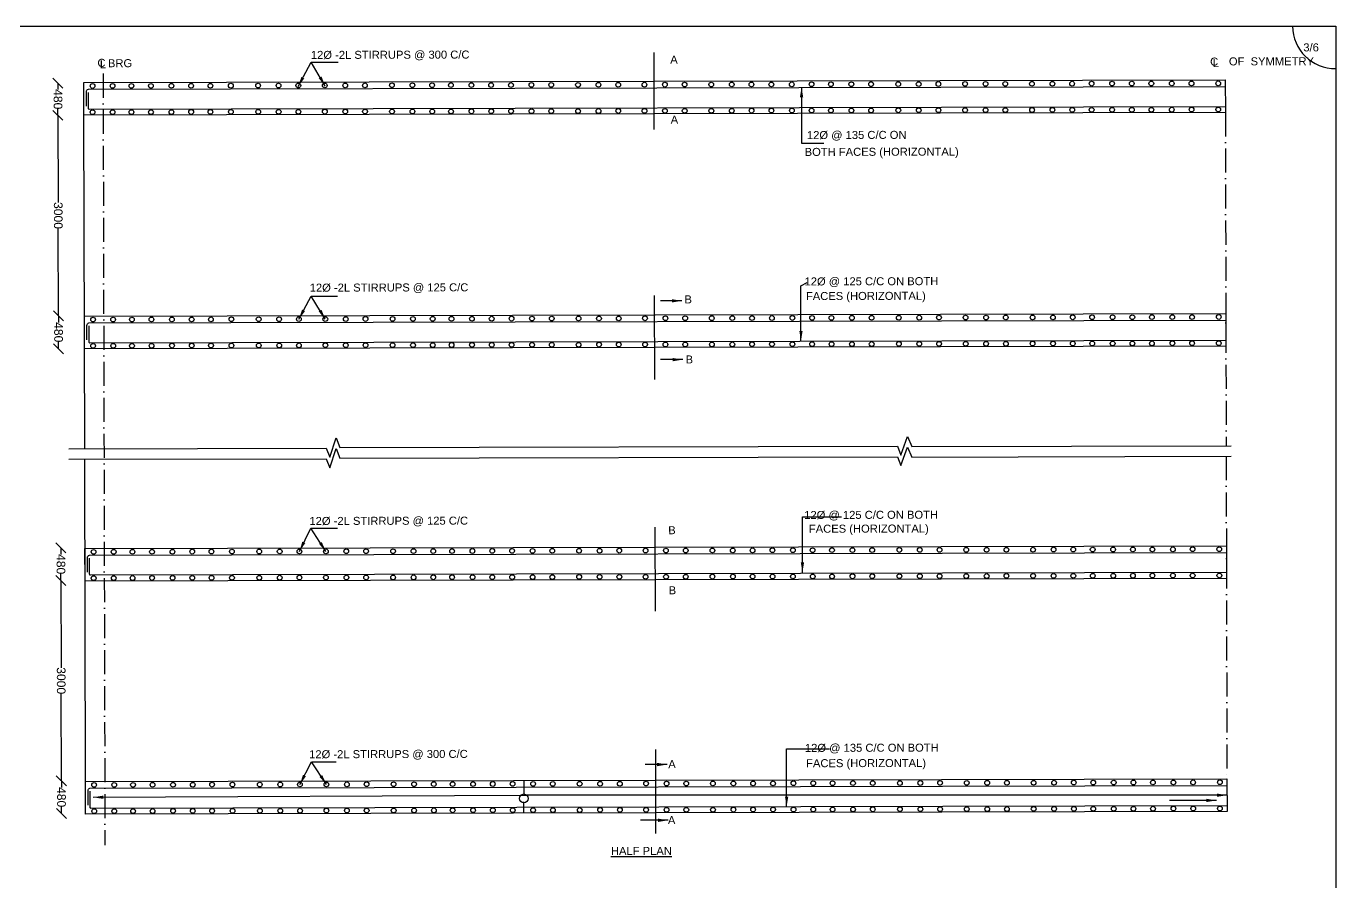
# Model space of a CAD drawing. Header units: millimetres. Extents: x 5124 to 2808003, y 2311 to 44765240.
# Drawn here: x 2788370 to 2808003, y 44752412 to 44765240 of the extents above; entities that cross this region are included whole.
import ezdxf

# ---------------------------------------------------------------- set-up
doc = ezdxf.new("R2010")
doc.units = ezdxf.units.MM
doc.header["$MEASUREMENT"] = 0
doc.linetypes.add('ACAD_ISO10W100', pattern=[18, 12, -3, 0, -3])
for name, color, linetype in [('DIMENSION', 7, 'Continuous'), ('DRAWING', 2, 'Continuous'), ('TEXT', 7, 'Continuous')]:
    doc.layers.add(name, color=color, linetype=linetype)
doc.styles.get("Standard").update_dxf_attribs({"font": 'arial.ttf', "height": 130})
doc.dimstyles.get("Standard").update_dxf_attribs({"dimtxt": 130, "dimasz": 150, "dimexe": 0.18, "dimexo": 0.0625, "dimgap": 0.09, "dimtad": 0, "dimdec": 0, "dimzin": 0, "dimdsep": 46, "dimtxsty": 'Standard', "dimblk": 'OBLIQUE', "dimcen": 0.09, "dimse1": 1, "dimse2": 1, "dimadec": 0, "dimazin": 0, "dimtfac": 1, "dimtdec": 0, "dimtofl": 0, "dimtmove": 0, "dimatfit": 3, "dimfxl": 1, "dimtolj": 1, "dimtzin": 0, "dimarcsym": 0})

# ---------------------------------------------------------------- blocks, each defined once
blk = doc.blocks.new('_Oblique')
at = {"color": 0, "linetype": 'ByBlock', "lineweight": -2}
blk.add_line((-0.5, -0.5), (0.5, 0.5), dxfattribs=at)
blk = doc.blocks.new('*D4')
at = {"layer": 'Defpoints', "color": 0, "transparency": 16777216}
for p in [(2788845, 44764384), (2788868, 44764384), (2788877, 44763903)]:
    blk.add_point(p, dxfattribs=at)
at = {"layer": 'DIMENSION', "color": 0, "lineweight": -2, "transparency": 16777216}
for p, q in [((2788845, 44764384), (2788845, 44764290)), ((2788846, 44763903), (2788846, 44763997))]:
    blk.add_line(p, q, dxfattribs=at)
at = {"layer": 'DIMENSION', "color": 0, "lineweight": -2, "transparency": 16777216, "xscale": 150, "yscale": 150, "zscale": 150}
for p, rotation in [((2788845, 44764384), 90.13477306431471), ((2788846, 44763903), 270.1347730643147)]:
    blk.add_blockref('_Oblique', p, dxfattribs=dict(at, rotation=rotation))
at = {"layer": 'DIMENSION', "color": 0, "transparency": 16777216, "insert": (2788846, 44764144), "char_height": 130, "attachment_point": 5, "rotation": 270.1348}
blk.add_mtext('\\A1;480', dxfattribs=at)
blk = doc.blocks.new('*D5')
at = {"layer": 'Defpoints', "color": 0, "transparency": 16777216}
for p in [(2788846, 44763903), (2788853, 44760899), (2788866, 44760899)]:
    blk.add_point(p, dxfattribs=at)
at = {"layer": 'DIMENSION', "color": 0, "lineweight": -2, "transparency": 16777216}
for p, q in [((2788846, 44763903), (2788849, 44762595)), ((2788853, 44760899), (2788850, 44762207))]:
    blk.add_line(p, q, dxfattribs=at)
at = {"layer": 'DIMENSION', "color": 0, "lineweight": -2, "transparency": 16777216, "xscale": 150, "yscale": 150, "zscale": 150}
for p, rotation in [((2788846, 44763903), 90.13477306431471), ((2788853, 44760899), 270.1347730643147)]:
    blk.add_blockref('_Oblique', p, dxfattribs=dict(at, rotation=rotation))
at = {"layer": 'DIMENSION', "color": 0, "transparency": 16777216, "insert": (2788850, 44762401), "char_height": 130, "attachment_point": 5, "rotation": 270.1348}
blk.add_mtext('\\A1;3000', dxfattribs=at)
blk = doc.blocks.new('*D6')
at = {"layer": 'Defpoints', "color": 0, "transparency": 16777216}
for p in [(2788853, 44760899), (2788816, 44760404), (2788854, 44760404)]:
    blk.add_point(p, dxfattribs=at)
at = {"layer": 'DIMENSION', "color": 0, "lineweight": -2, "transparency": 16777216}
for p, q in [((2788853, 44760899), (2788853, 44760797)), ((2788854, 44760404), (2788854, 44760505))]:
    blk.add_line(p, q, dxfattribs=at)
at = {"layer": 'DIMENSION', "color": 0, "lineweight": -2, "transparency": 16777216, "xscale": 150, "yscale": 150, "zscale": 150}
for p, rotation in [((2788853, 44760899), 90.13477306431471), ((2788854, 44760404), 270.1347730643147)]:
    blk.add_blockref('_Oblique', p, dxfattribs=dict(at, rotation=rotation))
at = {"layer": 'DIMENSION', "color": 0, "transparency": 16777216, "insert": (2788854, 44760651), "char_height": 130, "attachment_point": 5, "rotation": 270.1348}
blk.add_mtext('\\A1;480', dxfattribs=at)
blk = doc.blocks.new('*D7')
at = {"layer": 'Defpoints', "color": 0, "transparency": 16777216}
for p in [(2788874, 44757419), (2788882, 44756928), (2788890, 44756928)]:
    blk.add_point(p, dxfattribs=at)
at = {"layer": 'DIMENSION', "color": 0, "lineweight": -2, "transparency": 16777216}
for p, q in [((2788889, 44757419), (2788889, 44757320)), ((2788890, 44756928), (2788890, 44757027))]:
    blk.add_line(p, q, dxfattribs=at)
at = {"layer": 'DIMENSION', "color": 0, "lineweight": -2, "transparency": 16777216, "xscale": 150, "yscale": 150, "zscale": 150}
for p, rotation in [((2788889, 44757419), 90.13477306431471), ((2788890, 44756928), 270.1347730643147)]:
    blk.add_blockref('_Oblique', p, dxfattribs=dict(at, rotation=rotation))
at = {"layer": 'DIMENSION', "color": 0, "transparency": 16777216, "insert": (2788890, 44757174), "char_height": 130, "attachment_point": 5, "rotation": 270.1348}
blk.add_mtext('\\A1;480', dxfattribs=at)
blk = doc.blocks.new('*D8')
at = {"layer": 'Defpoints', "color": 0, "transparency": 16777216}
for p in [(2788890, 44756928), (2788878, 44753927), (2788897, 44753927)]:
    blk.add_point(p, dxfattribs=at)
at = {"layer": 'DIMENSION', "color": 0, "lineweight": -2, "transparency": 16777216}
for p, q in [((2788890, 44756928), (2788893, 44755621)), ((2788897, 44753927), (2788894, 44755234))]:
    blk.add_line(p, q, dxfattribs=at)
at = {"layer": 'DIMENSION', "color": 0, "lineweight": -2, "transparency": 16777216, "xscale": 150, "yscale": 150, "zscale": 150}
for p, rotation in [((2788890, 44756928), 90.13477306431471), ((2788897, 44753927), 270.1347730643147)]:
    blk.add_blockref('_Oblique', p, dxfattribs=dict(at, rotation=rotation))
at = {"layer": 'DIMENSION', "color": 0, "transparency": 16777216, "insert": (2788894, 44755427), "char_height": 130, "attachment_point": 5, "rotation": 270.1348}
blk.add_mtext('\\A1;3000', dxfattribs=at)
blk = doc.blocks.new('*D9')
at = {"layer": 'Defpoints', "color": 0, "transparency": 16777216}
for p in [(2788834, 44753927), (2788835, 44753435), (2788898, 44753435)]:
    blk.add_point(p, dxfattribs=at)
at = {"layer": 'DIMENSION', "color": 0, "lineweight": -2, "transparency": 16777216}
for p, q in [((2788897, 44753927), (2788897, 44753827)), ((2788898, 44753435), (2788898, 44753535))]:
    blk.add_line(p, q, dxfattribs=at)
at = {"layer": 'DIMENSION', "color": 0, "lineweight": -2, "transparency": 16777216, "xscale": 150, "yscale": 150, "zscale": 150}
for p, rotation in [((2788897, 44753927), 90.13477306431471), ((2788898, 44753435), 270.1347730643147)]:
    blk.add_blockref('_Oblique', p, dxfattribs=dict(at, rotation=rotation))
at = {"layer": 'DIMENSION', "color": 0, "transparency": 16777216, "insert": (2788898, 44753681), "char_height": 130, "attachment_point": 5, "rotation": 270.1348}
blk.add_mtext('\\A1;480', dxfattribs=at)

msp = doc.modelspace()

# ---------------------------------------------------------------- linework, layer by layer
at = {"layer": 'DIMENSION', "color": 0}
msp.add_lwpolyline([(2808002.9, 44734578), (2767911.5, 44734578), (2767911.5, 44765239.5), (2808002.9, 44765239.5)], close=True, dxfattribs=at)
for points in [[(2795828, 44753930.3), (2795829.1, 44753710)], [(2795829.7, 44753440.5), (2795829.7, 44753612)]]:
    msp.add_lwpolyline(points, dxfattribs=at)
msp.add_circle((2795830.5, 44753662), 66.3, dxfattribs=at)
msp.add_arc((2807996.8, 44765247.3), 643.8, 180.69352, 270.54859, dxfattribs=at)
at = {"layer": 'DRAWING', "color": 0}
for points in [[(2797777.3, 44764844.1), (2797780, 44763692.8)], [(2789247.3, 44758903.9), (2789235.6, 44763903.9)], [(2797785.8, 44761202), (2797788.8, 44759942)], [(2789010.7, 44758903.4), (2792868.1, 44758912.4), (2792919.8, 44758777.4), (2793017.4, 44759067.7), (2793071.6, 44758921.7), (2801433.4, 44758941.3), (2801483.2, 44758809.9), (2801583.1, 44759086.8), (2801647.3, 44758937.1), (2806434.7, 44758948.4)], [(2789011.1, 44758746.1), (2792868.4, 44758755.1), (2792920.2, 44758620.1), (2793017.8, 44758910.4), (2793071.9, 44758764.4), (2801433.8, 44758784), (2801483.6, 44758652.6), (2801583.5, 44758929.5), (2801647.7, 44758779.8), (2806435.1, 44758791.1)], [(2789259.1, 44753914.9), (2789247.7, 44758746.6)], [(2797794, 44757728), (2797797, 44756468)], [(2797801.8, 44754396.4), (2797804.8, 44753136.4)]]:
    msp.add_lwpolyline(points, dxfattribs=at)
for points in [[(2789234.4, 44764393.7), (2806346, 44764434), (2806347.2, 44763944.2), (2789235.6, 44763903.9)], [(2789242.7, 44760891), (2806354.3, 44760931.2), (2806355.4, 44760441.5), (2789243.8, 44760401.2)], [(2789250.9, 44757408.8), (2806362.4, 44757449.1), (2806363.6, 44756959.3), (2789252, 44756919)], [(2789259.1, 44753914.9), (2806370.7, 44753955.1), (2806371.8, 44753465.3), (2789260.2, 44753425.1)]]:
    msp.add_lwpolyline(points, close=True, dxfattribs=at)
for points in [[(2789272.8, 44764040.3), (2789272.3, 44764255.6, -0.3296157), (2789301.9, 44764295.8), (2806346.3, 44764335.9)], [(2789299.3, 44764247.8), (2789299.9, 44764011.6, 0.43584), (2789316, 44763996.6), (2806347, 44764036.7)], [(2789281.1, 44760537.6), (2789280.6, 44760752.9, -0.3296157), (2789310.1, 44760793.1), (2806354.5, 44760833.2)], [(2789307.6, 44760745.1), (2789308.1, 44760508.9, 0.43584), (2789324.3, 44760493.9), (2806355.2, 44760534)], [(2789289.2, 44757055.4), (2789288.7, 44757270.7, -0.3296157), (2789318.3, 44757310.9), (2806362.7, 44757351)], [(2789315.7, 44757262.9), (2789316.3, 44757026.7, 0.43584), (2789332.5, 44757011.7), (2806363.4, 44757051.8)], [(2789297.5, 44753561.5), (2789297, 44753776.8, -0.3296157), (2789326.5, 44753816.9), (2806370.9, 44753857)], [(2789324, 44753769), (2789324.5, 44753532.7, 0.43584), (2789340.7, 44753517.8), (2806371.6, 44753557.8)]]:
    msp.add_lwpolyline(points, format="xyb", dxfattribs=at)
at = {"layer": 'DRAWING', "color": 0, "linetype": 'ACAD_ISO10W100', "ltscale": 30}
for points in [[(2789522.9, 44764527.9), (2789550.1, 44752963.4)], [(2806347.2, 44763944.2), (2806358.9, 44758948.2)], [(2806359.3, 44758790.9), (2806370.7, 44753955.1)]]:
    msp.add_lwpolyline(points, dxfattribs=at)
at = {"layer": 'DRAWING', "color": 0}
for centre in [(2789364.2, 44764343), (2789664.9, 44764343.7), (2789946.7, 44764344.3), (2790239.9, 44764345), (2790546.3, 44764345.7), (2790842.3, 44764346.4), (2791131.4, 44764347.1), (2791437.8, 44764347.8), (2791847.2, 44764348.8), (2792153.6, 44764349.5), (2792449.6, 44764350.2), (2792846, 44764351.1), (2793152.4, 44764351.9), (2793448.4, 44764352.6), (2793853.4, 44764353.5), (2794159.8, 44764354.2), (2794455.7, 44764354.9), (2794737.7, 44764355.6), (2795044.1, 44764356.3), (2795340.1, 44764357), (2795637.9, 44764357.7), (2795944.3, 44764358.4), (2796240.3, 44764359.1), (2796642.5, 44764360.1), (2796948.9, 44764360.8), (2797244.9, 44764361.5), (2797638.2, 44764362.4), (2797944.6, 44764363.1), (2798240.6, 44764363.8), (2798640.3, 44764364.8), (2798946.7, 44764365.5), (2799242.7, 44764366.2), (2799541.1, 44764366.9), (2799847.5, 44764367.6), (2800143.5, 44764368.3), (2800433.6, 44764369), (2800740, 44764369.7), (2801036, 44764370.4), (2801443.3, 44764371.4), (2801749.7, 44764372.1), (2802045.6, 44764372.8), (2802445.3, 44764373.7), (2802751.7, 44764374.4), (2803047.7, 44764375.1), (2803448, 44764376.1), (2803754.4, 44764376.8), (2804050.4, 44764377.5), (2804341.8, 44764378.2), (2804648.2, 44764378.9), (2804944.2, 44764379.6), (2805237.2, 44764380.3), (2805543.6, 44764381), (2805839.6, 44764381.7), (2806239.8, 44764382.6), (2789365.1, 44763949.9), (2789665.8, 44763950.6), (2789947.7, 44763951.2), (2790240.8, 44763951.9), (2790547.2, 44763952.6), (2790843.2, 44763953.3), (2791132.3, 44763954), (2791438.7, 44763954.7), (2791848.1, 44763955.7), (2792154.5, 44763956.4), (2792450.5, 44763957.1), (2792846.9, 44763958.1), (2793153.3, 44763958.8), (2793449.3, 44763959.5), (2793854.3, 44763960.4), (2794160.7, 44763961.1), (2794456.6, 44763961.8), (2794738.7, 44763962.5), (2795045.1, 44763963.2), (2795341, 44763963.9), (2795638.8, 44763964.6), (2795945.3, 44763965.3), (2796241.2, 44763966), (2796643.4, 44763967), (2796949.8, 44763967.7), (2797245.8, 44763968.4), (2797639.2, 44763969.3), (2797945.6, 44763970), (2798241.5, 44763970.7), (2798641.2, 44763971.7), (2798947.6, 44763972.4), (2799243.6, 44763973.1), (2799542, 44763973.8), (2799848.4, 44763974.5), (2800144.4, 44763975.2), (2800434.5, 44763975.9), (2800740.9, 44763976.6), (2801036.9, 44763977.3), (2801444.2, 44763978.3), (2801750.6, 44763979), (2802046.6, 44763979.7), (2802446.2, 44763980.6), (2802752.6, 44763981.4), (2803048.6, 44763982), (2803449, 44763983), (2803755.4, 44763983.7), (2804051.3, 44763984.4), (2804342.7, 44763985.1), (2804649.1, 44763985.8), (2804945.1, 44763986.5), (2805238.1, 44763987.2), (2805544.5, 44763987.9), (2805840.5, 44763988.6), (2806240.8, 44763989.6), (2789372.4, 44760840.2), (2789673.2, 44760840.9), (2789955, 44760841.6), (2790248.1, 44760842.3), (2790554.5, 44760843), (2790850.5, 44760843.7), (2791139.6, 44760844.4), (2791446, 44760845.1), (2791855.5, 44760846.1), (2792161.9, 44760846.8), (2792457.8, 44760847.5), (2792854.2, 44760848.4), (2793160.6, 44760849.1), (2793456.6, 44760849.8), (2793861.6, 44760850.8), (2794168, 44760851.5), (2794464, 44760852.2), (2794746, 44760852.9), (2795052.4, 44760853.6), (2795348.3, 44760854.3), (2795646.2, 44760855), (2795952.6, 44760855.7), (2796248.5, 44760856.4), (2796650.7, 44760857.4), (2796957.1, 44760858.1), (2797253.1, 44760858.8), (2797646.5, 44760859.7), (2797952.9, 44760860.4), (2798248.8, 44760861.1), (2798648.5, 44760862.1), (2798954.9, 44760862.8), (2799250.9, 44760863.5), (2799549.3, 44760864.2), (2799855.7, 44760864.9), (2800151.7, 44760865.6), (2800441.9, 44760866.3), (2800748.3, 44760867), (2801044.2, 44760867.7), (2801451.5, 44760868.6), (2801757.9, 44760869.4), (2802053.9, 44760870.1), (2802453.5, 44760871), (2802759.9, 44760871.7), (2803055.9, 44760872.4), (2803456.3, 44760873.4), (2803762.7, 44760874.1), (2804058.6, 44760874.8), (2804350.1, 44760875.5), (2804656.5, 44760876.2), (2804952.4, 44760876.9), (2805245.4, 44760877.6), (2805551.8, 44760878.3), (2805847.8, 44760879), (2806248.1, 44760879.9), (2789373.4, 44760447.1), (2789674.1, 44760447.9), (2789955.9, 44760448.5), (2790249.1, 44760449.2), (2790555.5, 44760449.9), (2790851.4, 44760450.6), (2791140.5, 44760451.3), (2791446.9, 44760452), (2791856.4, 44760453), (2792162.8, 44760453.7), (2792458.7, 44760454.4), (2792855.2, 44760455.3), (2793161.6, 44760456.1), (2793457.5, 44760456.8), (2793862.5, 44760457.7), (2794168.9, 44760458.4), (2794464.9, 44760459.1), (2794746.9, 44760459.8), (2795053.3, 44760460.5), (2795349.3, 44760461.2), (2795647.1, 44760461.9), (2795953.5, 44760462.6), (2796249.5, 44760463.3), (2796651.7, 44760464.3), (2796958.1, 44760465), (2797254, 44760465.7), (2797647.4, 44760466.6), (2797953.8, 44760467.3), (2798249.8, 44760468), (2798649.5, 44760469), (2798955.9, 44760469.7), (2799251.8, 44760470.4), (2799550.3, 44760471.1), (2799856.7, 44760471.8), (2800152.6, 44760472.5), (2800442.8, 44760473.2), (2800749.2, 44760473.9), (2801045.2, 44760474.6), (2801452.4, 44760475.6), (2801758.8, 44760476.3), (2802054.8, 44760477), (2802454.5, 44760477.9), (2802760.9, 44760478.6), (2803056.8, 44760479.3), (2803457.2, 44760480.3), (2803763.6, 44760481), (2804059.6, 44760481.7), (2804351, 44760482.4), (2804657.4, 44760483.1), (2804953.3, 44760483.8), (2805246.4, 44760484.5), (2805552.8, 44760485.2), (2805848.7, 44760485.9), (2806249, 44760486.8), (2789380.6, 44757358.1), (2789681.3, 44757358.8), (2789963.2, 44757359.4), (2790256.3, 44757360.1), (2790562.7, 44757360.8), (2790858.7, 44757361.5), (2791147.8, 44757362.2), (2791454.2, 44757362.9), (2791863.6, 44757363.9), (2792170, 44757364.6), (2792466, 44757365.3), (2792862.4, 44757366.2), (2793168.8, 44757367), (2793464.8, 44757367.7), (2793869.8, 44757368.6), (2794176.2, 44757369.3), (2794472.2, 44757370), (2794754.2, 44757370.7), (2795060.6, 44757371.4), (2795356.5, 44757372.1), (2795654.4, 44757372.8), (2795960.8, 44757373.5), (2796256.7, 44757374.2), (2796658.9, 44757375.2), (2796965.3, 44757375.9), (2797261.3, 44757376.6), (2797654.7, 44757377.5), (2797961.1, 44757378.2), (2798257, 44757378.9), (2798656.7, 44757379.9), (2798963.1, 44757380.6), (2799259.1, 44757381.3), (2799557.5, 44757382), (2799863.9, 44757382.7), (2800159.9, 44757383.4), (2800450.1, 44757384.1), (2800756.5, 44757384.8), (2801052.4, 44757385.5), (2801459.7, 44757386.5), (2801766.1, 44757387.2), (2802062.1, 44757387.9), (2802461.7, 44757388.8), (2802768.1, 44757389.5), (2803064.1, 44757390.2), (2803464.5, 44757391.2), (2803770.9, 44757391.9), (2804066.8, 44757392.6), (2804358.2, 44757393.3), (2804664.6, 44757394), (2804960.6, 44757394.7), (2805253.6, 44757395.4), (2805560, 44757396.1), (2805856, 44757396.8), (2806256.3, 44757397.7), (2789381.5, 44756965), (2789682.3, 44756965.7), (2789964.1, 44756966.3), (2790257.2, 44756967), (2790563.7, 44756967.7), (2790859.6, 44756968.4), (2791148.7, 44756969.1), (2791455.1, 44756969.8), (2791864.6, 44756970.8), (2792171, 44756971.5), (2792466.9, 44756972.2), (2792863.4, 44756973.2), (2793169.8, 44756973.9), (2793465.7, 44756974.6), (2793870.7, 44756975.5), (2794177.1, 44756976.2), (2794473.1, 44756976.9), (2794755.1, 44756977.6), (2795061.5, 44756978.3), (2795357.4, 44756979), (2795655.3, 44756979.7), (2795961.7, 44756980.4), (2796257.6, 44756981.1), (2796659.8, 44756982.1), (2796966.3, 44756982.8), (2797262.2, 44756983.5), (2797655.6, 44756984.4), (2797962, 44756985.1), (2798258, 44756985.8), (2798657.6, 44756986.8), (2798964, 44756987.5), (2799260, 44756988.2), (2799558.4, 44756988.9), (2799864.8, 44756989.6), (2800160.8, 44756990.3), (2800451, 44756991), (2800757.4, 44756991.7), (2801053.3, 44756992.4), (2801460.6, 44756993.4), (2801767, 44756994.1), (2802063, 44756994.8), (2802462.7, 44756995.7), (2802769.1, 44756996.5), (2803065, 44756997.1), (2803465.4, 44756998.1), (2803771.8, 44756998.8), (2804067.8, 44756999.5), (2804359.2, 44757000.2), (2804665.6, 44757000.9), (2804961.5, 44757001.6), (2805254.6, 44757002.3), (2805561, 44757003), (2805856.9, 44757003.7), (2806257.2, 44757004.7), (2802070.3, 44753893.9), (2802470, 44753894.9), (2802776.4, 44753895.6), (2803072.3, 44753896.3), (2803472.7, 44753897.2), (2803779.1, 44753898), (2804075, 44753898.6), (2804366.5, 44753899.3), (2804672.9, 44753900.1), (2804968.8, 44753900.7), (2805261.8, 44753901.4), (2805568.2, 44753902.2), (2805864.2, 44753902.9), (2806264.5, 44753903.8), (2789388.8, 44753864.1), (2789689.6, 44753864.8), (2789971.4, 44753865.5), (2790264.5, 44753866.2), (2790570.9, 44753866.9), (2790866.9, 44753867.6), (2791156, 44753868.3), (2791462.4, 44753869), (2791871.9, 44753869.9), (2792178.3, 44753870.7), (2792474.2, 44753871.4), (2792870.6, 44753872.3), (2793177.1, 44753873), (2793473, 44753873.7), (2793878, 44753874.7), (2794184.4, 44753875.4), (2794480.4, 44753876.1), (2794762.4, 44753876.7), (2795068.8, 44753877.5), (2795364.7, 44753878.2), (2795662.6, 44753878.9), (2795969, 44753879.6), (2796264.9, 44753880.3), (2796667.1, 44753881.2), (2796973.5, 44753881.9), (2797269.5, 44753882.6), (2797662.9, 44753883.6), (2797969.3, 44753884.3), (2798265.2, 44753885), (2798664.9, 44753885.9), (2798971.3, 44753886.6), (2799267.3, 44753887.3), (2799565.7, 44753888), (2799872.1, 44753888.8), (2800168.1, 44753889.5), (2800458.3, 44753890.1), (2800764.7, 44753890.9), (2801060.6, 44753891.6), (2801467.9, 44753892.5), (2801774.3, 44753893.2), (2802071.2, 44753500.8), (2802470.9, 44753501.8), (2802777.3, 44753502.5), (2803073.2, 44753503.2), (2803473.6, 44753504.1), (2803780, 44753504.9), (2804076, 44753505.6), (2804367.4, 44753506.2), (2804673.8, 44753507), (2804969.8, 44753507.7), (2805262.8, 44753508.3), (2805569.2, 44753509.1), (2805865.1, 44753509.8), (2806265.4, 44753510.7), (2789389.8, 44753471), (2789690.5, 44753471.7), (2789972.3, 44753472.4), (2790265.5, 44753473.1), (2790571.9, 44753473.8), (2790867.8, 44753474.5), (2791156.9, 44753475.2), (2791463.3, 44753475.9), (2791872.8, 44753476.9), (2792179.2, 44753477.6), (2792475.2, 44753478.3), (2792871.6, 44753479.2), (2793178, 44753479.9), (2793473.9, 44753480.6), (2793878.9, 44753481.6), (2794185.3, 44753482.3), (2794481.3, 44753483), (2794763.3, 44753483.7), (2795069.7, 44753484.4), (2795365.7, 44753485.1), (2795663.5, 44753485.8), (2795969.9, 44753486.5), (2796265.9, 44753487.2), (2796668.1, 44753488.1), (2796974.5, 44753488.9), (2797270.4, 44753489.5), (2797663.8, 44753490.5), (2797970.2, 44753491.2), (2798266.2, 44753491.9), (2798665.9, 44753492.8), (2798972.3, 44753493.6), (2799268.2, 44753494.2), (2799566.7, 44753494.9), (2799873.1, 44753495.7), (2800169, 44753496.4), (2800459.2, 44753497), (2800765.6, 44753497.8), (2801061.6, 44753498.5), (2801468.8, 44753499.4), (2801775.3, 44753500.1)]:
    msp.add_circle(centre, 35.4, dxfattribs=at)

# ---------------------------------------------------------------- texts
for s, p in [('C', (2789438.1, 44764629.7)), ('L', (2789475.2, 44764607.2)), ('BRG', (2789595.8, 44764624.3)), ('12Ø -2L STIRRUPS @ 300 C/C', (2792637.9, 44764748.6)), (' A', (2797978.8, 44764678.7)), ('C', (2806118.8, 44764648.6)), ('L', (2806158.3, 44764625.4)), ('OF  SYMMETRY', (2806400.1, 44764651.6)), (' A', (2797985.5, 44763778.1)), ('12Ø @ 135 C/C ON ', (2800074.6, 44763547.1)), ('BOTH FACES (HORIZONTAL)', (2800040.8, 44763294.2)), ('12Ø -2L STIRRUPS @ 125 C/C', (2792620.5, 44761259.2)), ('12Ø @ 125 C/C ON BOTH', (2800038.6, 44761352.5)), ('B', (2798238.5, 44761083.4)), ('FACES (HORIZONTAL)', (2800059.4, 44761133.6)), ('B', (2798255.5, 44760182.8)), ('12Ø -2L STIRRUPS @ 125 C/C', (2792616.2, 44757761.4)), ('12Ø @ 125 C/C ON BOTH', (2800034.3, 44757851.2)), ('B', (2797995.4, 44757622.9)), ('FACES (HORIZONTAL)', (2800103.5, 44757644.8)), ('B', (2798002.1, 44756722.3)), ('12Ø -2L STIRRUPS @ 300 C/C', (2792611.9, 44754263.9)), ('12Ø @ 135 C/C ON BOTH', (2800044.5, 44754359.4)), ('A', (2797996, 44754115.5)), ('FACES (HORIZONTAL)', (2800062.3, 44754129.5)), ('A', (2797990.4, 44753276.8)), ('%%UHALF PLAN', (2797136.4, 44752813.8))]:
    msp.add_text(s, height=120, rotation=0.13477, dxfattribs=at).set_placement(p)
at = {"layer": 'TEXT', "color": 0}
msp.add_text('3/6', height=120, dxfattribs=at).set_placement((2807516.1, 44764861.6))

# ---------------------------------------------------------------- dimensions: what is measured, and where the dimension line sits
at = {"layer": 'DIMENSION', "color": 0}
for base, p1, p2, text, picture, middle in [((2788844.9, 44764384.3), (2788876.6, 44763902.8), (2788868, 44764384.4), '480', '*D4', (2788845.5, 44764143.5)), ((2788853.1, 44760898.5), (2788846.1, 44763902.7), (2788866.3, 44760898.6), '3000', '*D5', (2788849.6, 44762400.6)), ((2788854.3, 44760404.1), (2788853.1, 44760898.5), (2788816, 44760404), '480', '*D6', (2788853.7, 44760651.3)), ((2788890.1, 44756927.9), (2788873.6, 44757419.2), (2788882.4, 44756927.9), '480', '*D7', (2788889.5, 44757173.6)), ((2788897.1, 44753927), (2788890.1, 44756927.9), (2788878.3, 44753927), '3000', '*D8', (2788893.6, 44755427.5)), ((2788898.3, 44753435), (2788833.6, 44753926.9), (2788834.8, 44753434.9), '480', '*D9', (2788897.7, 44753681))]:
    dim = msp.add_linear_dim(base=base, p1=p1, p2=p2, angle=90.13477, text=text, dimstyle='Standard', dxfattribs=at)
    dim.commit()
    dim.dimension.update_dxf_attribs({"geometry": picture, "text_midpoint": middle})

# ---------------------------------------------------------------- leaders
for points in [[(2792446, 44764336), (2792643.5, 44764699), (2793046, 44764699)], [(2792852.5, 44764342.5), (2792643.5, 44764699)], [(2799993.5, 44764324.5), (2799993.5, 44763487.5), (2800326.5, 44763487.5)], [(2799985, 44760519), (2799985, 44761345), (2800079.6, 44761396.5)], [(2792457.8, 44760847.5), (2792642, 44761191), (2793035, 44761191)], [(2792854.2, 44760848.4), (2792642, 44761191)], [(2798199.5, 44761122), (2797877, 44761122)], [(2798211.5, 44760240.5), (2797881, 44760240.5)], [(2800007, 44757051.5), (2800007, 44757884.5), (2800592.5, 44757884.5)], [(2792466, 44757365.3), (2792635, 44757713.5), (2793037, 44757713.5)], [(2792862.4, 44757366.2), (2792635, 44757713.5)], [(2799770, 44753539.5), (2799770, 44754404), (2800414.5, 44754404)], [(2792474.2, 44753871.4), (2792645.5, 44754212.5), (2793015.5, 44754212.5)], [(2792870.6, 44753872.3), (2792645.5, 44754212.5)], [(2797979, 44754170), (2797651, 44754170)], [(2806371.2, 44753710.2), (2795873.5, 44753710.2)], [(2789375.5, 44753679), (2795873.5, 44753710.2)], [(2806212, 44753632), (2805509.5, 44753632)], [(2797992.5, 44753334.5), (2797577.5, 44753334.5)]]:
    msp.add_leader(points, dimstyle='Standard', override={"dimgap": 0.09, "dimtad": 0}, dxfattribs=at)

doc.saveas('drawing.dxf')
